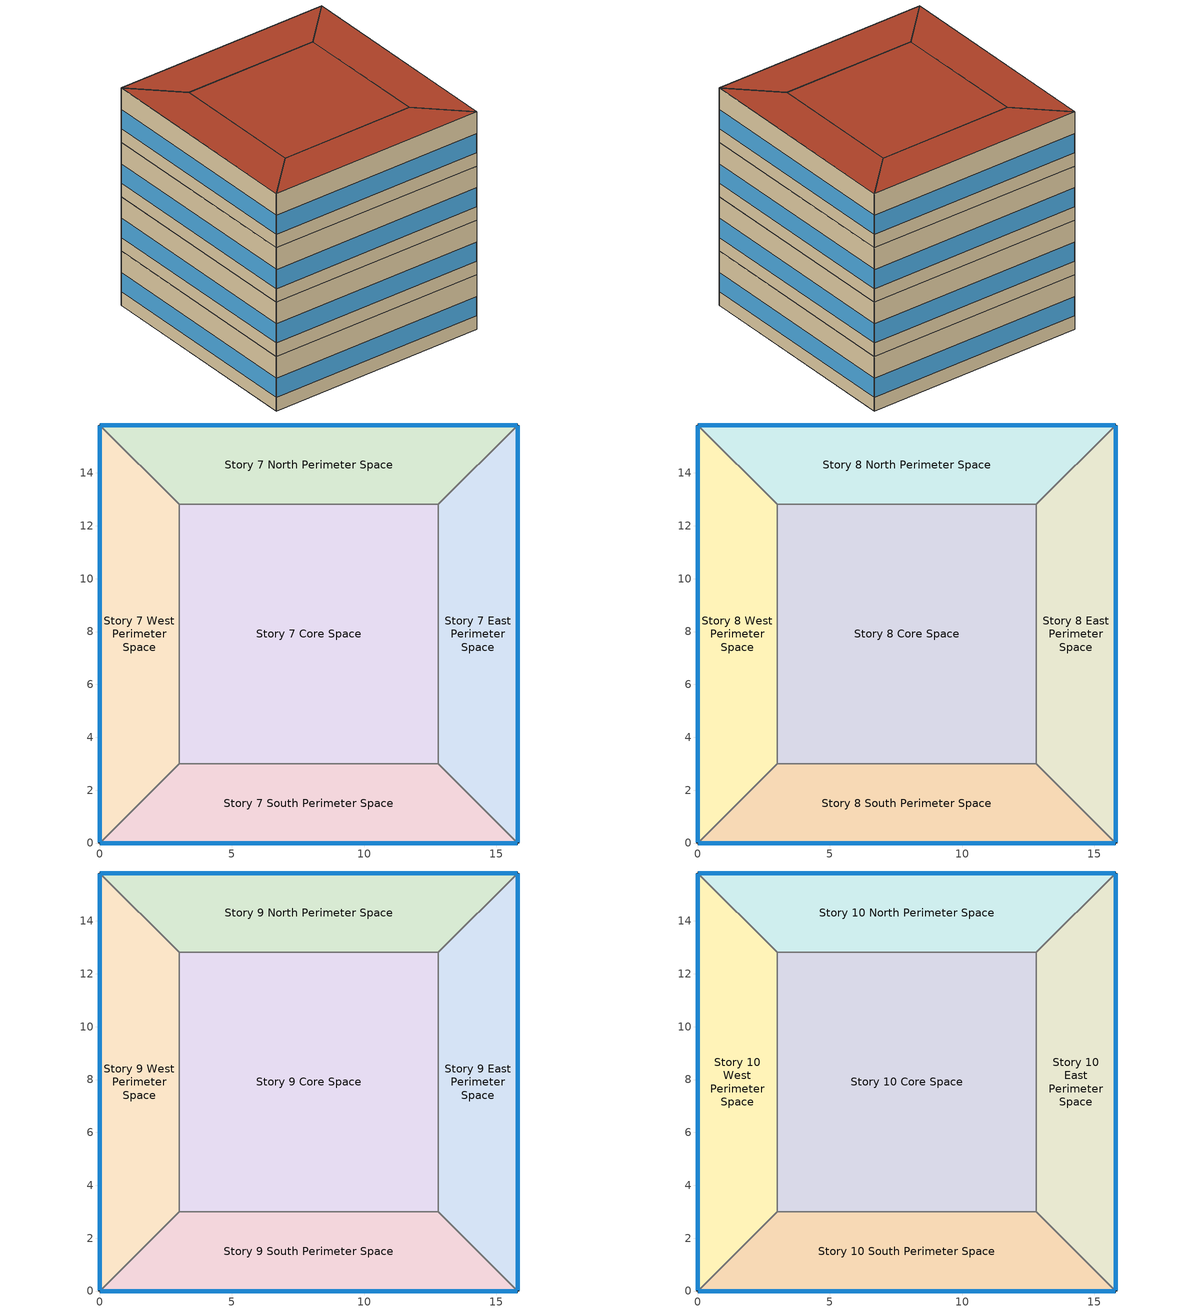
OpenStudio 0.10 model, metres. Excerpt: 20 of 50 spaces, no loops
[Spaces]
Story 7 West Perimeter Space
 floor to Story 6 West Perimeter Space: 0,0 0,15.81 3,12.81 3,3 z24
 wall outside: 0,15.81 0,0 z24:28
 wall to Story 7 North Perimeter Space: 3,12.81 0,15.81 z24:28
 wall to Story 7 Core Space: 3,3 3,12.81 z24:28
 wall to Story 7 South Perimeter Space: 0,0 3,3 z24:28
 window: 0,15.79 0,0.03 z25:26.4
Story 7 North Perimeter Space
 floor to Story 6 North Perimeter Space: 0,15.81 15.81,15.81 12.81,12.81 3,12.81 z24
 wall outside: 15.81,15.81 0,15.81 z24:28
 wall to Story 7 East Perimeter Space: 12.81,12.81 15.81,15.81 z24:28
 wall to Story 7 Core Space: 3,12.81 12.81,12.81 z24:28
 window: 15.79,15.81 0.03,15.81 z25:26.4
Story 7 East Perimeter Space
 floor to Story 6 East Perimeter Space: 15.81,15.81 15.81,0 12.81,3 12.81,12.81 z24
 wall outside: 15.81,0 15.81,15.81 z24:28
 wall to Story 7 South Perimeter Space: 12.81,3 15.81,0 z24:28
 wall to Story 7 Core Space: 12.81,12.81 12.81,3 z24:28
 window: 15.81,0.03 15.81,15.79 z25:26.4
Story 7 South Perimeter Space
 floor to Story 6 South Perimeter Space: 15.81,0 0,0 3,3 12.81,3 z24
 wall outside: 0,0 15.81,0 z24:28
 wall to Story 7 Core Space: 12.81,3 3,3 z24:28
 window: 0.03,0 15.79,0 z25:26.4
Story 7 Core Space
 floor to Story 6 Core Space: 3,3 3,12.81 12.81,12.81 12.81,3 z24
Story 8 West Perimeter Space
 floor to Story 7 West Perimeter Space: 0,0 0,15.81 3,12.81 3,3 z28
 wall outside: 0,15.81 0,0 z28:32
 wall to Story 8 North Perimeter Space: 3,12.81 0,15.81 z28:32
 wall to Story 8 Core Space: 3,3 3,12.81 z28:32
 wall to Story 8 South Perimeter Space: 0,0 3,3 z28:32
 window: 0,15.79 0,0.03 z29:30.4
Story 8 North Perimeter Space
 floor to Story 7 North Perimeter Space: 0,15.81 15.81,15.81 12.81,12.81 3,12.81 z28
 wall outside: 15.81,15.81 0,15.81 z28:32
 wall to Story 8 East Perimeter Space: 12.81,12.81 15.81,15.81 z28:32
 wall to Story 8 Core Space: 3,12.81 12.81,12.81 z28:32
 window: 15.79,15.81 0.03,15.81 z29:30.4
Story 8 East Perimeter Space
 floor to Story 7 East Perimeter Space: 15.81,15.81 15.81,0 12.81,3 12.81,12.81 z28
 wall outside: 15.81,0 15.81,15.81 z28:32
 wall to Story 8 South Perimeter Space: 12.81,3 15.81,0 z28:32
 wall to Story 8 Core Space: 12.81,12.81 12.81,3 z28:32
 window: 15.81,0.03 15.81,15.79 z29:30.4
Story 8 South Perimeter Space
 floor to Story 7 South Perimeter Space: 15.81,0 0,0 3,3 12.81,3 z28
 wall outside: 0,0 15.81,0 z28:32
 wall to Story 8 Core Space: 12.81,3 3,3 z28:32
 window: 0.03,0 15.79,0 z29:30.4
Story 8 Core Space
 floor to Story 7 Core Space: 3,3 3,12.81 12.81,12.81 12.81,3 z28
Story 9 West Perimeter Space
 floor to Story 8 West Perimeter Space: 0,0 0,15.81 3,12.81 3,3 z32
 wall outside: 0,15.81 0,0 z32:36
 wall to Story 9 North Perimeter Space: 3,12.81 0,15.81 z32:36
 wall to Story 9 Core Space: 3,3 3,12.81 z32:36
 wall to Story 9 South Perimeter Space: 0,0 3,3 z32:36
 window: 0,15.79 0,0.03 z33:34.4
Story 9 North Perimeter Space
 floor to Story 8 North Perimeter Space: 0,15.81 15.81,15.81 12.81,12.81 3,12.81 z32
 wall outside: 15.81,15.81 0,15.81 z32:36
 wall to Story 9 East Perimeter Space: 12.81,12.81 15.81,15.81 z32:36
 wall to Story 9 Core Space: 3,12.81 12.81,12.81 z32:36
 window: 15.79,15.81 0.03,15.81 z33:34.4
Story 9 East Perimeter Space
 floor to Story 8 East Perimeter Space: 15.81,15.81 15.81,0 12.81,3 12.81,12.81 z32
 wall outside: 15.81,0 15.81,15.81 z32:36
 wall to Story 9 South Perimeter Space: 12.81,3 15.81,0 z32:36
 wall to Story 9 Core Space: 12.81,12.81 12.81,3 z32:36
 window: 15.81,0.03 15.81,15.79 z33:34.4
Story 9 South Perimeter Space
 floor to Story 8 South Perimeter Space: 15.81,0 0,0 3,3 12.81,3 z32
 wall outside: 0,0 15.81,0 z32:36
 wall to Story 9 Core Space: 12.81,3 3,3 z32:36
 window: 0.03,0 15.79,0 z33:34.4
Story 9 Core Space
 floor to Story 8 Core Space: 3,3 3,12.81 12.81,12.81 12.81,3 z32
Story 10 West Perimeter Space
 floor to Story 9 West Perimeter Space: 0,0 0,15.81 3,12.81 3,3 z36
 wall outside: 0,15.81 0,0 z36:40
 wall to Story 10 North Perimeter Space: 3,12.81 0,15.81 z36:40
 wall to Story 10 Core Space: 3,3 3,12.81 z36:40
 wall to Story 10 South Perimeter Space: 0,0 3,3 z36:40
 window: 0,15.79 0,0.03 z37:38.4
 roof outside: 3,3 3,12.81 0,15.81 0,0 z40
Story 10 North Perimeter Space
 floor to Story 9 North Perimeter Space: 0,15.81 15.81,15.81 12.81,12.81 3,12.81 z36
 wall outside: 15.81,15.81 0,15.81 z36:40
 wall to Story 10 East Perimeter Space: 12.81,12.81 15.81,15.81 z36:40
 wall to Story 10 Core Space: 3,12.81 12.81,12.81 z36:40
 window: 15.79,15.81 0.03,15.81 z37:38.4
 roof outside: 3,12.81 12.81,12.81 15.81,15.81 0,15.81 z40
Story 10 East Perimeter Space
 floor to Story 9 East Perimeter Space: 15.81,15.81 15.81,0 12.81,3 12.81,12.81 z36
 wall outside: 15.81,0 15.81,15.81 z36:40
 wall to Story 10 South Perimeter Space: 12.81,3 15.81,0 z36:40
 wall to Story 10 Core Space: 12.81,12.81 12.81,3 z36:40
 window: 15.81,0.03 15.81,15.79 z37:38.4
 roof outside: 12.81,12.81 12.81,3 15.81,0 15.81,15.81 z40
Story 10 South Perimeter Space
 floor to Story 9 South Perimeter Space: 15.81,0 0,0 3,3 12.81,3 z36
 wall outside: 0,0 15.81,0 z36:40
 wall to Story 10 Core Space: 12.81,3 3,3 z36:40
 window: 0.03,0 15.79,0 z37:38.4
 roof outside: 12.81,3 3,3 0,0 15.81,0 z40
Story 10 Core Space
 floor to Story 9 Core Space: 3,3 3,12.81 12.81,12.81 12.81,3 z36
 roof outside: 12.81,3 12.81,12.81 3,12.81 3,3 z40
[Building]
OS:Building 1: Space Type=ASHRAE_90.1-2004 ClimateZone 1-8 MediumOffice WholeBuilding; Default Construction Set=ASHRAE_189.1-2009_ClimateZone 4-5 (mdoff)_ConstSet
[SizingPeriod:DesignDay] Daily Dry-Bulb Temperature Range {deltaC}=10.5; Barometric Pressure {Pa}=98934; Wind Speed {m/s}=5.2; Wind Direction {deg}=230; Sky Clearness=0; Rain Indicator=0; Snow Indicator=0; Day of Month=21; Month=7; Day Type=SummerDesignDay; Daylight Saving Time Indicator=0; Dry-Bulb Temperature Range Modifier Type=DefaultMultipliers; Solar Model Indicator=ASHRAETau; ASHRAE Taub=0.455; ASHRAE Taud=2.05
Name | Maximum Dry-Bulb Temperature {C} | Humidity Indicating Conditions at Maximum Dry-Bulb {BasedOnField A3} | Humidity Indicating Type
Chicago Ohare Intl Ap Ann Clg 2% Condns WB=>MDB | 28.1 | 23.5 | Wetbulb
Chicago Ohare Intl Ap Ann Clg 2% Condns DP=>MDB | 26.5 | 21.9 | Dewpoint
Chicago Ohare Intl Ap Ann Clg 1% Condns WB=>MDB | 29.6 | 24.5 | Wetbulb
Chicago Ohare Intl Ap Ann Clg 2% Condns Enth=>MDB | 28.2 | 70900 | Enthalpy
[Site]
Chicago Ohare Intl Ap_IL_USA Design_Conditions: Latitude {deg}=41.98; Longitude {deg}=-87.92; Time Zone {hr}=-6; Elevation {m}=201
[Material]
Name | Roughness | Thickness | Conductivity | Density | Specific Heat | Thermal Absorptance | Solar Absorptance | Visible Absorptance
000_F08 Metal surface | Smooth | 0.0008 | 45.28 | 7824 | 500
000_F16 Acoustic tile | MediumSmooth | 0.0191 | 0.06 | 368 | 590
000_G01a 19mm gypsum board | MediumSmooth | 0.019 | 0.16 | 800 | 1090
000_G05 25mm wood | MediumSmooth | 0.0254 | 0.15 | 608 | 1630
000_I01 25mm insulation board | MediumRough | 0.0254 | 0.03 | 43 | 1210
000_M11 100mm lightweight concrete | MediumRough | 0.1016 | 0.53 | 1280 | 840
1/2IN Gypsum | Smooth | 0.0127 | 0.16 | 784.9 | 830 | 0.9 | 0.92 | 0.92
MAT-CC05 4 HW CONCRETE | Rough | 0.1016 | 1.311 | 2240 | 836.8 | 0.9 | 0.7 | 0.7
Metal Decking | MediumSmooth | 0.0015 | 45.006 | 7680 | 418.4 | 0.9 | 0.7 | 0.3
Roof Insulation [21] | MediumRough | 0.2105 | 0.049 | 265 | 836.8 | 0.9 | 0.7 | 0.7
Roof Membrane | VeryRough | 0.0095 | 0.16 | 1121.29 | 1460 | 0.9 | 0.7 | 0.7
Wall Insulation [39] | MediumRough | 0.1184 | 0.045 | 265 | 836.8 | 0.9 | 0.7 | 0.7
[Material:AirGap]
Name | Thermal Resistance
000_F04 Wall air space resistance | 0.15
000_F05 Ceiling air space resistance | 0.18
[Material:NoMass] Thermal Absorptance=0.9; Solar Absorptance=0.7
Name | Roughness | Thermal Resistance | Visible Absorptance
CP02 CARPET PAD | VeryRough | 0.2165 | 0.8
MAT-SHEATH | Rough | 0.3626 | 0.7
[WindowMaterial:Gas]
000_Air 13mm: Gas Type=Air; Thickness=0.0127
[WindowMaterial:Glazing] Optical Data Type=SpectralAverage; Thickness=0.003; Infrared Transmittance at Normal Incidence=0
Name | Solar Transmittance at Normal Incidence | Front Side Solar Reflectance at Normal Incidence | Back Side Solar Reflectance at Normal Incidence | Visible Transmittance at Normal Incidence | Front Side Visible Reflectance at Normal Incidence | Back Side Visible Reflectance at Normal Incidence | Front Side Infrared Hemispherical Emissivity | Back Side Infrared Hemispherical Emissivity | Conductivity | Dirt Correction Factor for Solar and Visible Transmittance | Solar Diffusing
000_Clear 3mm | 0.837 | 0.075 | 0.075 | 0.898 | 0.081 | 0.081 | 0.84 | 0.84 | 0.9
Theoretical Glass [207] | 0.3311 | 0.6189 | 0.6189 | 0.44 | 0.51 | 0.51 | 0.9 | 0.9 | 0.0133 | 1 | No
[Construction]
000_ExtSlabCarpet_4in_ClimateZone 1-8: MAT-CC05 4 HW CONCRETE, CP02 CARPET PAD
000_Exterior Door: 000_F08 Metal surface, 000_I01 25mm insulation board
000_Exterior Window: 000_Clear 3mm, 000_Air 13mm, 000_Clear 3mm
000_Interior Ceiling: 000_M11 100mm lightweight concrete, 000_F05 Ceiling air space resistance, 000_F16 Acoustic tile
000_Interior Door; 000_Interior Partition: 000_G05 25mm wood
000_Interior Floor: 000_F16 Acoustic tile, 000_F05 Ceiling air space resistance, 000_M11 100mm lightweight concrete
000_Interior Wall: 000_G01a 19mm gypsum board, 000_F04 Wall air space resistance, 000_G01a 19mm gypsum board
000_Interior Window: 000_Clear 3mm
ASHRAE_189.1-2009_ExtRoof_IEAD_ClimateZone 2-5: Roof Membrane, Roof Insulation [21], Metal Decking
ASHRAE_189.1-2009_ExtWall_SteelFrame_ClimateZone 4-8: MAT-SHEATH, Wall Insulation [39], 1/2IN Gypsum
ASHRAE_189.1-2009_ExtWindow_ClimateZone 4-5: Theoretical Glass [207]
[DefaultConstructionSet]
ASHRAE_189.1-2009_ClimateZone 4-5 (mdoff)_ConstSet: Default Exterior Surface Constructions=ASHRAE_189.1-2009_ClimateZone 4-5 (mdoff)_Exterior_DefSurfCons; Default Interior Surface Constructions=000_Interior_DefSurfCons; Default Ground Contact Surface Constructions=000_Ground_DefSurfCons; Default Exterior SubSurface Constructions=ASHRAE_189.1-2009_ClimateZone 4-5 (mdoff)_Exterior_DefSubCons; Default Interior SubSurface Constructions=000_Interior_DefSubCons; Interior Partition Construction=000_Interior Partition
[DefaultSubSurfaceConstructions] Glass Door Construction=000_Exterior Window; Skylight Construction=000_Exterior Window; Tubular Daylight Dome Construction=000_Interior Window; Tubular Daylight Diffuser Construction=000_Interior Window
Name | Fixed Window Construction | Operable Window Construction | Door Construction
000_Interior_DefSubCons | 000_Interior Window | 000_Interior Window | 000_Interior Door
ASHRAE_189.1-2009_ClimateZone 4-5 (mdoff)_Exterior_DefSubCons | ASHRAE_189.1-2009_ExtWindow_ClimateZone 4-5 | ASHRAE_189.1-2009_ExtWindow_ClimateZone 4-5 | 000_Exterior Door
[DefaultSurfaceConstructions]
Name | Floor Construction | Wall Construction | Roof Ceiling Construction
000_Ground_DefSurfCons | 000_ExtSlabCarpet_4in_ClimateZone 1-8 | 000_ExtSlabCarpet_4in_ClimateZone 1-8 | 000_ExtSlabCarpet_4in_ClimateZone 1-8
000_Interior_DefSurfCons | 000_Interior Floor | 000_Interior Wall | 000_Interior Ceiling
ASHRAE_189.1-2009_ClimateZone 4-5 (mdoff)_Exterior_DefSurfCons | 000_ExtSlabCarpet_4in_ClimateZone 1-8 | ASHRAE_189.1-2009_ExtWall_SteelFrame_ClimateZone 4-8 | ASHRAE_189.1-2009_ExtRoof_IEAD_ClimateZone 2-5
[BuildingStory] Nominal Floor to Floor Height {m}=4
Name | Nominal Z Coordinate {m}
Story 7 | 24
Story 8 | 28
Story 9 | 32
Story 10 | 36
[Space]
Name | Building Story | Thermal Zone
Story 7 West Perimeter Space | Story 7 | Thermal Zone 10
Story 7 North Perimeter Space | Story 7 | Thermal Zone 47
Story 7 East Perimeter Space | Story 7 | Thermal Zone 18
Story 7 South Perimeter Space | Story 7 | Thermal Zone 26
Story 7 Core Space | Story 7 | Thermal Zone 24
Story 8 West Perimeter Space | Story 8 | Thermal Zone 3
Story 8 North Perimeter Space | Story 8 | Thermal Zone 35
Story 8 East Perimeter Space | Story 8 | Thermal Zone 28
Story 8 South Perimeter Space | Story 8 | Thermal Zone 48
Story 8 Core Space | Story 8 | Thermal Zone 44
Story 9 West Perimeter Space | Story 9 | Thermal Zone 41
Story 9 North Perimeter Space | Story 9 | Thermal Zone 31
Story 9 East Perimeter Space | Story 9 | Thermal Zone 27
Story 9 South Perimeter Space | Story 9 | Thermal Zone 8
Story 9 Core Space | Story 9 | Thermal Zone 46
Story 10 West Perimeter Space | Story 10 | Thermal Zone 50
Story 10 North Perimeter Space | Story 10 | Thermal Zone 22
Story 10 East Perimeter Space | Story 10 | Thermal Zone 34
Story 10 South Perimeter Space | Story 10 | Thermal Zone 6
Story 10 Core Space | Story 10 | Thermal Zone 20
[ThermalZone] Thermostat=Thermostat Setpoint Dual Setpoint 1; Use Ideal Air Loads=No
Thermal Zone 3; Thermal Zone 6; Thermal Zone 8; Thermal Zone 10; Thermal Zone 18; Thermal Zone 20; Thermal Zone 22; Thermal Zone 24; Thermal Zone 26; Thermal Zone 27; Thermal Zone 28; Thermal Zone 31; Thermal Zone 34; Thermal Zone 35; Thermal Zone 41; Thermal Zone 44; Thermal Zone 46; Thermal Zone 47; Thermal Zone 48; Thermal Zone 50
[ThermostatSetpoint:DualSetpoint]
Thermostat Setpoint Dual Setpoint 1: Heating Setpoint Temperature Schedule=Heating Sch; Cooling Setpoint Temperature Schedule=Cooling Sch
[DefaultScheduleSet]
ASHRAE_90.1-2004 ClimateZone 1-8 MediumOffice WholeBuilding Schedule Set: Number of People Schedule=Medium Office_Bldg_Occ; People Activity Level Schedule=Medium Office_Activity; Lighting Schedule=Medium Office_Bldg_Light; Electric Equipment Schedule=Medium Office_Bldg_Equip; Infiltration Schedule=Medium Office_Infil_Quarter_On
[SpaceType]
ASHRAE_90.1-2004 ClimateZone 1-8 MediumOffice WholeBuilding: Default Schedule Set=ASHRAE_90.1-2004 ClimateZone 1-8 MediumOffice WholeBuilding Schedule Set; Design Specification Outdoor Air Object=ASHRAE_90.1-2004 ClimateZone 1-8 MediumOffice WholeBuilding Ventilation
[Lights:Definition]
ASHRAE_90.1-2004 ClimateZone 1-8 MediumOffice WholeBuilding Lights Definition: Design Level Calculation Method=Watts/Area; Watts per Space Floor Area {W/m2}=10.7639
[DesignSpecification:OutdoorAir]
ASHRAE_90.1-2004 ClimateZone 1-8 MediumOffice WholeBuilding Ventilation: Outdoor Air Method=Sum; Outdoor Air Flow per Person {m3/s-person}=0.00943895
[SpaceInfiltration:DesignFlowRate]
ASHRAE_90.1-2004 ClimateZone 1-8 MediumOffice WholeBuilding Infiltration: Space or SpaceType=ASHRAE_90.1-2004 ClimateZone 1-8 MediumOffice WholeBuilding; Design Flow Rate Calculation Method=Flow/ExteriorArea; Flow per Exterior Surface Area {m3/s-m2}=0.00030226
[People]
ASHRAE_90.1-2004 ClimateZone 1-8 MediumOffice WholeBuilding People: People Definition=ASHRAE_90.1-2004 ClimateZone 1-8 MediumOffice WholeBuilding People Definition; Space or SpaceType=ASHRAE_90.1-2004 ClimateZone 1-8 MediumOffice WholeBuilding
[ElectricEquipment]
ASHRAE_90.1-2004 ClimateZone 1-8 MediumOffice WholeBuilding Electric Equipment: Electric Equipment Definition=ASHRAE_90.1-2004 ClimateZone 1-8 MediumOffice WholeBuilding Electric Equipment Definition; Space or SpaceType=ASHRAE_90.1-2004 ClimateZone 1-8 MediumOffice WholeBuilding
[Lights]
ASHRAE_90.1-2004 ClimateZone 1-8 MediumOffice WholeBuilding Lights: Lights Definition=ASHRAE_90.1-2004 ClimateZone 1-8 MediumOffice WholeBuilding Lights Definition; Space or SpaceType=ASHRAE_90.1-2004 ClimateZone 1-8 MediumOffice WholeBuilding
[People:Definition]
ASHRAE_90.1-2004 ClimateZone 1-8 MediumOffice WholeBuilding People Definition: Number of People Calculation Method=People/Area; People per Space Floor Area {person/m2}=0.0538196; Fraction Radiant=0.3
[ElectricEquipment:Definition]
ASHRAE_90.1-2004 ClimateZone 1-8 MediumOffice WholeBuilding Electric Equipment Definition: Design Level Calculation Method=Watts/Area; Watts per Space Floor Area {W/m2}=10.7639
[Schedule:Ruleset]
Name | Default Day Schedule | Summer Design Day Schedule | Winter Design Day Schedule
Cooling Sch | Cooling Sch Default
Heating Sch | Heating Sch Default
Medium Office_Bldg_Light | Medium Office_Bldg_Light Default Schedule | Medium Office_Bldg_Light Summer Design Day | Medium Office_Bldg_Light Winter Design Day
Medium Office_Bldg_Occ | Medium Office_Bldg_Occ Default Schedule | Medium Office_Bldg_Occ Summer Design Day | Medium Office_Bldg_Occ Winter Design Day
Medium Office_Infil_Quarter_On | Medium Office_Infil_Quarter_On Default Schedule | Medium Office_Infil_Quarter_On Summer Design Day | Medium Office_Infil_Quarter_On Winter Design Day
Medium Office_Activity | Medium Office_Activity Default Schedule | Medium Office_Activity Summer Design Day | Medium Office_Activity Winter Design Day
Medium Office_Bldg_Equip | Medium Office_Bldg_Equip Default Schedule | Medium Office_Bldg_Equip Summer Design Day | Medium Office_Bldg_Equip Winter Design Day
[Schedule:Day]
Cooling Sch Default: 24, 0, 28
Heating Sch Default: 24, 0, 24
Medium Office_Infil_Quarter_On Default Schedule; Medium Office_Infil_Quarter_On Summer Design Day: 6, 0, 1, 22, 0, 0.25, 24, 0, 1
Medium Office_Activity Summer Design Day; Medium Office_Activity Winter Design Day; Medium Office_Activity Default Schedule: 24, 0, 120
Medium Office_Bldg_Light Rule 2 Day Schedule: 6, 0, 0.05, 8, 0, 0.1, 14, 0, 0.5, 17, 0, 0.15, 24, 0, 0.05
Medium Office_Bldg_Equip Rule 1 Day Schedule: 24, 0, 0.3
Medium Office_Bldg_Occ Summer Design Day: 6, 0, 0, 22, 0, 1, 24, 0, 0.05
Medium Office_Bldg_Equip Rule 2 Day Schedule: 6, 0, 0.3, 8, 0, 0.4, 14, 0, 0.5, 17, 0, 0.35, 24, 0, 0.3
Medium Office_Infil_Quarter_On Rule 2 Day Schedule; Medium Office_Infil_Quarter_On Winter Design Day: 6, 0, 1, 18, 0, 0.25, 24, 0, 1
Medium Office_Bldg_Occ Winter Design Day; Medium Office_Bldg_Occ Rule 1 Day Schedule; Medium Office_Bldg_Light Winter Design Day; Medium Office_Bldg_Equip Winter Design Day: 24, 0, 0
Medium Office_Bldg_Equip Default Schedule: 8, 0, 0.4, 12, 0, 0.9, 13, 0, 0.8, 17, 0, 0.9, 18, 0, 0.8, 20, 0, 0.6, 22, 0, 0.5, 24, 0, 0.4
Medium Office_Infil_Quarter_On Rule 1 Day Schedule; Medium Office_Bldg_Equip Summer Design Day; Medium Office_Bldg_Light Summer Design Day: 24, 0, 1
Medium Office_Bldg_Light Default Schedule: 5, 0, 0.05, 7, 0, 0.1, 8, 0, 0.3, 17, 0, 0.9, 18, 0, 0.7, 20, 0, 0.5, 22, 0, 0.3, 23, 0, 0.1, 24, 0, 0.05
Medium Office_Bldg_Occ Default Schedule: 6, 0, 0, 7, 0, 0.1, 8, 0, 0.2, 12, 0, 0.95, 13, 0, 0.5, 17, 0, 0.95, 18, 0, 0.7, 20, 0, 0.4, 22, 0, 0.1, 24, 0, 0.05
Medium Office_Bldg_Light Rule 1 Day Schedule: 24, 0, 0.05
Medium Office_Bldg_Occ Rule 2 Day Schedule: 6, 0, 0, 8, 0, 0.1, 14, 0, 0.5, 17, 0, 0.1, 24, 0, 0
[Schedule:Rule] Apply Monday=No; Apply Tuesday=No; Apply Wednesday=No; Apply Thursday=No; Apply Friday=No; Date Specification Type=DateRange; Start Month=1; Start Day=1; End Month=12; End Day=31
Name | Schedule Ruleset | Rule Order | Day Schedule | Apply Sunday | Apply Saturday
Medium Office_Bldg_Equip Rule 1 | Medium Office_Bldg_Equip | 0 | Medium Office_Bldg_Equip Rule 1 Day Schedule | Yes | No
Medium Office_Bldg_Equip Rule 2 | Medium Office_Bldg_Equip | 1 | Medium Office_Bldg_Equip Rule 2 Day Schedule | No | Yes
Medium Office_Bldg_Light Rule 2 | Medium Office_Bldg_Light | 1 | Medium Office_Bldg_Light Rule 2 Day Schedule | No | Yes
Medium Office_Infil_Quarter_On Rule 2 | Medium Office_Infil_Quarter_On | 1 | Medium Office_Infil_Quarter_On Rule 2 Day Schedule | No | Yes
Medium Office_Bldg_Light Rule 1 | Medium Office_Bldg_Light | 0 | Medium Office_Bldg_Light Rule 1 Day Schedule | Yes | No
Medium Office_Infil_Quarter_On Rule 1 | Medium Office_Infil_Quarter_On | 0 | Medium Office_Infil_Quarter_On Rule 1 Day Schedule | Yes | No
Medium Office_Bldg_Occ Rule 1 | Medium Office_Bldg_Occ | 0 | Medium Office_Bldg_Occ Rule 1 Day Schedule | Yes | No
Medium Office_Bldg_Occ Rule 2 | Medium Office_Bldg_Occ | 1 | Medium Office_Bldg_Occ Rule 2 Day Schedule | No | Yes
